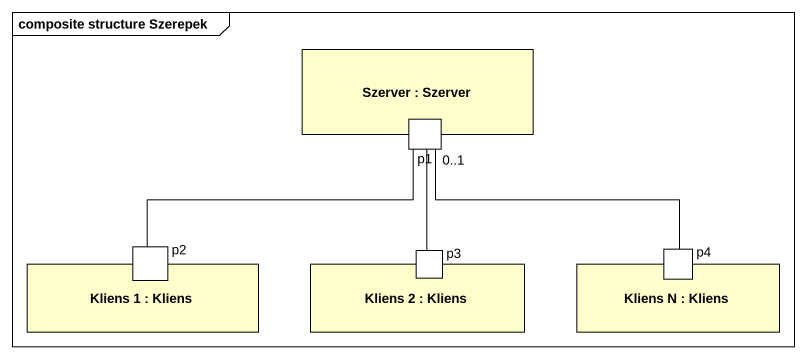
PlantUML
@startuml
mainframe composite structure Szerepek
rectangle "Szerver : Szerver" as Szerver #FFFFCC {
  port p1
}
rectangle "Kliens 1 : Kliens" as Kliens_1 #FFFFCC {
  port p2
}
rectangle "Kliens 2 : Kliens" as Kliens_2 #FFFFCC {
  port p3
}
rectangle "Kliens N : Kliens" as Kliens_N #FFFFCC {
  port p4
}
p1 -left- p2
p1 "0..1" -- p3
p1 -right- p4
@enduml
